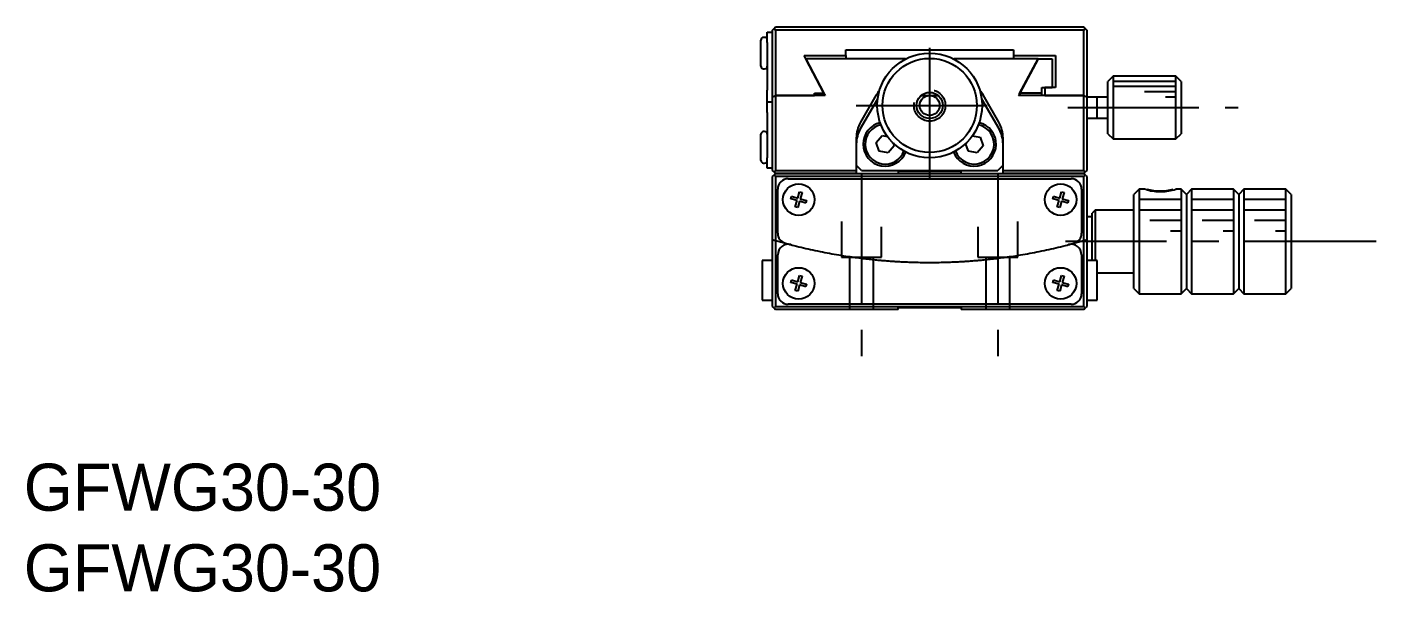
# Model space of a CAD drawing. Extents: x 121 to 369, y 0 to 182.
# Drawn here: x 120.6 to 249.4, y 0 to 54 of the extents above; entities that cross this region are included whole.
import ezdxf

# ---------------------------------------------------------------- set-up
doc = ezdxf.new("R2010")
doc.units = 0
doc.header["$LTSCALE"] = 10
doc.linetypes.add('CENTER', pattern=[2, 1.25, -0.25, 0.25, -0.25])
doc.linetypes.add('DASHED', pattern=[0.75, 0.5, -0.25])
doc.layers.get('0').update_dxf_attribs({"linetype": 'CONTINUOUS'})
doc.layers.add('CENTER', color=1, linetype='CENTER')

msp = doc.modelspace()

# ---------------------------------------------------------------- linework, layer by layer
at = {"color": 7, "linetype": 'CONTINUOUS'}
for p, q in [((191.008052, 52.951649), (190.908052, 52.951649)), ((191.258052, 52.451649), (191.258052, 53.451649)), ((191.258052, 53.451649), (191.758052, 53.451649)), ((191.758052, 53.651649), (191.908052, 53.801649)), ((191.758052, 47.288862), (191.758052, 53.651649)), ((191.908052, 53.801649), (192.058052, 53.951649)), ((191.908052, 53.801649), (192.058052, 53.651649)), ((192.058052, 53.951649), (221.458052, 53.951649)), ((192.058052, 53.651649), (192.058052, 47.410577)), ((221.458052, 53.651649), (192.058052, 53.651649)), ((221.458052, 53.951649), (221.608052, 53.801649)), ((221.458052, 53.651649), (221.608052, 53.801649)), ((221.458052, 47.410577), (221.458052, 53.651649)), ((221.608052, 53.801649), (221.758052, 53.651649)), ((221.758052, 53.651649), (221.758052, 47.288862)), ((190.658052, 50.201649), (190.658052, 52.701649)), ((191.258052, 52.451649), (191.258052, 47.896137)), ((198.758052, 51.776348), (214.758052, 51.776348)), ((198.758052, 51.225513), (198.758052, 51.776348)), ((214.758052, 51.776348), (214.758052, 51.225513)), ((194.76395, 51.225513), (198.758052, 51.225513)), ((194.890622, 50.984317), (194.76395, 51.225513)), ((194.937383, 50.895354), (194.890622, 50.984317)), ((194.937133, 50.895788), (195.288618, 50.228381)), ((204.466844, 50.895788), (194.937133, 50.895788)), ((195.288636, 50.22839), (194.937383, 50.895354)), ((195.288618, 50.228381), (196.669189, 47.626853)), ((196.669206, 47.626865), (195.288636, 50.22839)), ((198.758052, 51.225513), (198.758052, 50.895788)), ((217.097971, 50.895788), (209.04926, 50.895788)), ((214.758052, 51.225513), (218.758052, 51.225513)), ((214.758052, 51.225513), (214.758052, 50.895788)), ((215.342531, 47.583038), (217.097971, 50.895788)), ((217.097971, 50.895788), (215.36592, 47.626865)), ((217.097971, 50.895788), (218.46592, 50.895788)), ((218.46592, 50.895788), (218.46592, 48.168413)), ((218.758052, 51.225513), (218.758052, 49.851644)), ((190.908052, 49.951649), (191.008052, 49.951649)), ((218.758052, 49.851644), (218.758052, 48.168413)), ((224.258052, 49.251649), (223.758052, 48.751649)), ((224.258052, 49.251649), (224.258052, 45.955713)), ((230.258052, 49.251649), (224.258052, 49.251649)), ((230.258052, 43.251649), (230.258052, 49.251649)), ((230.758052, 48.751649), (230.258052, 49.251649)), ((191.258052, 46.95963), (191.258052, 47.896137)), ((217.46592, 48.168413), (217.758052, 48.168413)), ((217.46592, 47.626865), (217.46592, 48.168413)), ((217.758052, 48.168413), (218.46592, 48.168413)), ((217.758052, 48.168413), (217.758052, 47.410577)), ((218.46592, 48.168413), (217.758052, 48.168413)), ((218.758052, 48.168413), (218.46592, 48.168413)), ((223.758052, 46.005036), (223.758052, 48.751649)), ((230.758052, 48.751649), (230.758052, 43.751649)), ((191.258052, 46.767883), (191.258052, 46.95963)), ((191.258052, 45.767883), (191.258052, 46.767883)), ((191.758052, 46.767883), (191.258052, 46.767883)), ((191.758052, 40.251649), (191.758052, 47.288862)), ((192.058052, 47.410577), (192.058052, 40.251649)), ((195.758052, 47.410577), (192.058052, 47.410577)), ((192.058052, 47.410577), (195.758052, 47.410577)), ((195.758052, 47.626865), (196.669206, 47.626865)), ((195.758052, 47.410577), (195.758052, 47.626865)), ((196.784653, 47.410577), (195.758052, 47.410577)), ((196.669189, 47.626853), (196.71329, 47.544225)), ((196.669206, 47.626865), (196.669206, 47.410577)), ((196.71329, 47.544225), (196.784653, 47.410577)), ((201.661086, 47.451649), (200.159976, 44.851649)), ((200.159976, 44.251649), (201.799046, 47.090603)), ((205.945648, 47.401649), (206.758052, 47.401649)), ((206.758052, 47.401649), (207.570456, 47.401649)), ((211.717058, 47.090603), (213.356128, 44.251649)), ((213.356128, 44.851649), (211.855017, 47.451649)), ((215.25045, 47.410577), (215.318833, 47.538643)), ((217.758052, 47.410577), (215.25045, 47.410577)), ((215.318833, 47.538643), (215.342531, 47.583038)), ((217.46592, 47.626865), (215.36592, 47.626865)), ((215.36592, 47.626865), (215.36592, 47.410577)), ((217.46592, 47.410577), (217.46592, 47.626865)), ((221.458052, 47.410577), (217.758052, 47.410577)), ((217.758052, 47.410577), (221.458052, 47.410577)), ((221.458052, 40.251649), (221.458052, 47.410577)), ((221.758052, 47.288862), (221.758052, 40.251649)), ((222.758052, 47.251649), (221.758071, 47.251649)), ((222.758052, 47.251649), (222.753052, 47.251649)), ((222.758052, 47.250284), (222.758052, 47.251655)), ((222.763052, 47.251649), (222.758052, 47.251649)), ((223.758052, 47.251649), (222.758052, 47.251649)), ((222.758052, 47.239343), (222.758052, 47.250284)), ((222.758052, 47.177081), (222.758052, 47.239343)), ((222.758052, 45.251644), (222.758052, 47.177081)), ((191.258052, 45.767883), (191.258052, 41.451649)), ((221.758071, 45.251649), (222.758052, 45.251649)), ((222.753052, 45.251649), (222.758052, 45.251649)), ((222.758052, 45.251649), (222.763052, 45.251649)), ((222.758052, 45.251649), (223.758052, 45.251649)), ((223.758052, 43.751649), (223.758052, 46.005036)), ((224.258052, 45.955713), (224.258052, 43.251649)), ((191.008052, 43.951649), (190.908052, 43.951649)), ((190.658052, 41.201649), (190.658052, 43.701649)), ((199.758052, 43.351649), (199.758052, 42.751649)), ((199.758052, 42.751649), (199.758052, 40.751649)), ((199.758052, 42.751649), (199.758052, 40.751649)), ((201.655513, 42.903893), (202.213629, 43.566091)), ((201.949936, 42.089451), (201.655513, 42.903893)), ((202.213629, 43.566091), (202.743228, 43.471517)), ((203.36059, 42.599406), (202.802475, 41.937208)), ((203.259237, 42.879774), (203.36059, 42.599406)), ((210.449936, 42.089451), (210.188117, 42.813703)), ((210.826996, 43.545846), (211.566168, 43.413848)), ((211.86059, 42.599406), (211.302475, 41.937208)), ((211.566168, 43.413848), (211.86059, 42.599406)), ((213.758052, 42.751649), (213.758052, 43.351649)), ((213.758052, 40.751649), (213.758052, 42.751649)), ((213.758052, 40.751649), (213.758052, 42.751649)), ((223.758052, 43.751649), (224.258052, 43.251649)), ((224.258052, 43.251649), (230.258052, 43.251649)), ((230.258052, 43.251649), (230.758052, 43.751649)), ((191.258052, 40.451649), (191.258052, 41.451649)), ((202.802475, 41.937208), (201.949936, 42.089451)), ((211.302475, 41.937208), (210.449936, 42.089451)), ((190.908052, 40.951649), (191.008052, 40.951649)), ((191.758052, 40.451649), (191.258052, 40.451649)), ((191.908052, 40.101649), (191.758052, 40.251649)), ((192.058052, 40.251649), (191.908052, 40.101649)), ((192.058052, 39.951649), (191.908052, 40.101649)), ((191.908052, 39.801649), (192.058052, 39.951649)), ((192.058052, 40.251649), (199.758052, 40.251649)), ((192.058052, 39.951649), (199.758052, 39.951649)), ((199.758052, 39.951649), (192.058052, 39.951649)), ((200.258052, 40.251649), (199.758052, 40.751649)), ((199.758052, 40.751649), (199.758052, 40.251649)), ((199.758052, 40.251649), (199.758052, 39.951649)), ((199.758052, 39.951649), (213.758052, 39.951649)), ((200.258052, 40.251649), (213.258052, 40.251649)), ((209.758052, 40.151649), (203.758052, 40.151649)), ((203.758052, 40.151649), (203.758052, 39.951649)), ((209.758052, 39.951649), (209.758052, 40.151649)), ((213.758052, 40.751649), (213.258052, 40.251649)), ((213.758052, 40.251649), (213.758052, 40.751649)), ((213.758052, 40.251649), (221.458052, 40.251649)), ((213.758052, 39.951649), (213.758052, 40.251649)), ((213.758052, 39.951649), (221.458052, 39.951649)), ((221.458052, 39.951649), (213.758052, 39.951649)), ((221.608052, 40.101649), (221.458052, 40.251649)), ((221.608052, 40.101649), (221.458052, 39.951649)), ((221.608052, 39.801649), (221.458052, 39.951649)), ((221.758052, 40.251649), (221.608052, 40.101649)), ((191.758052, 39.651649), (191.908052, 39.801649)), ((191.758052, 33.64012), (191.758052, 39.651649)), ((191.908052, 39.801649), (192.058052, 39.651649)), ((192.058052, 39.651649), (192.058052, 33.551649)), ((221.458052, 39.651649), (192.058052, 39.651649)), ((193.258052, 39.451649), (220.258052, 39.451649)), ((221.458052, 39.651649), (221.608052, 39.801649)), ((221.458052, 33.551649), (221.458052, 39.651649)), ((221.608052, 39.801649), (221.758052, 39.651649)), ((221.758052, 39.651649), (221.758052, 33.64012)), ((192.258052, 34.252555), (192.258052, 38.451649)), ((193.502925, 37.540581), (193.572585, 37.78068)), ((194.103172, 37.36643), (193.502925, 37.540581)), ((193.572585, 37.78068), (194.172833, 37.606529)), ((193.929022, 36.766183), (194.103172, 37.36643)), ((194.172833, 37.606529), (194.346983, 38.206776)), ((194.346983, 38.206776), (194.587082, 38.137116)), ((194.587082, 38.137116), (194.412931, 37.536869)), ((194.412931, 37.536869), (195.013178, 37.362718)), ((195.013178, 37.362718), (194.943518, 37.122619)), ((218.502925, 37.540581), (218.572585, 37.78068)), ((219.103172, 37.36643), (218.502925, 37.540581)), ((218.572585, 37.78068), (219.172833, 37.606529)), ((218.929022, 36.766183), (219.103172, 37.36643)), ((219.172833, 37.606529), (219.346983, 38.206776)), ((219.346983, 38.206776), (219.587082, 38.137116)), ((219.587082, 38.137116), (219.412931, 37.536869)), ((219.412931, 37.536869), (220.013178, 37.362718)), ((220.013178, 37.362718), (219.943518, 37.122619)), ((221.258052, 38.451649), (221.258052, 34.252555)), ((226.758052, 38.451649), (226.258052, 37.951649)), ((226.258052, 28.951649), (226.258052, 37.951649)), ((226.758052, 38.451649), (226.758052, 28.451649)), ((227.25838, 38.451649), (226.758052, 38.451649)), ((227.259018, 38.451649), (227.25838, 38.451649)), ((230.758052, 38.451649), (230.258047, 38.451649)), ((230.758052, 38.451649), (230.758052, 28.451649)), ((231.258052, 37.951649), (230.758052, 38.451649)), ((231.758052, 38.451649), (231.258052, 37.951649)), ((231.258052, 37.951649), (231.258052, 28.951649)), ((231.758052, 38.451649), (231.758052, 28.451649)), ((235.758052, 38.451649), (231.758052, 38.451649)), ((235.758052, 38.451649), (235.758052, 28.451649)), ((236.258052, 37.951649), (235.758052, 38.451649)), ((236.758052, 38.451649), (236.258052, 37.951649)), ((236.258052, 37.951649), (236.258052, 28.951649)), ((236.758052, 38.451649), (236.758052, 28.451649)), ((240.758052, 38.451649), (236.758052, 38.451649)), ((240.758052, 28.451649), (240.758052, 38.451649)), ((241.258052, 37.951649), (240.758052, 38.451649)), ((241.258052, 37.951649), (241.258052, 28.951649)), ((194.169121, 36.696523), (193.929022, 36.766183)), ((194.343271, 37.29677), (194.169121, 36.696523)), ((194.943518, 37.122619), (194.343271, 37.29677)), ((219.169121, 36.696523), (218.929022, 36.766183)), ((219.343271, 37.29677), (219.169121, 36.696523)), ((219.943518, 37.122619), (219.343271, 37.29677)), ((222.558052, 36.451649), (222.258052, 36.151649)), ((222.258052, 31.651649), (222.258052, 36.151649)), ((226.258052, 36.451649), (222.558052, 36.451649)), ((222.558052, 36.451649), (222.558052, 31.651649)), ((222.258052, 35.801649), (221.758052, 35.801649)), ((191.758052, 27.251649), (191.758052, 33.64012)), ((192.058052, 33.551649), (192.058052, 27.251649)), ((221.458052, 27.251649), (221.458052, 33.551649)), ((221.758052, 33.64012), (221.758052, 27.251649)), ((190.758052, 31.651649), (190.758052, 27.851649)), ((191.758052, 31.651649), (190.758052, 31.651649)), ((192.258052, 28.451649), (192.258052, 32.182933)), ((221.258052, 32.182933), (221.258052, 28.451649)), ((222.758052, 31.651649), (221.758052, 31.651649)), ((222.758052, 30.430081), (222.758052, 31.651649)), ((193.502925, 29.540581), (193.572585, 29.78068)), ((193.572585, 29.78068), (194.172833, 29.606529)), ((194.172833, 29.606529), (194.346983, 30.206776)), ((194.346983, 30.206776), (194.587082, 30.137116)), ((194.587082, 30.137116), (194.412931, 29.536869)), ((218.502925, 29.540581), (218.572585, 29.78068)), ((218.572585, 29.78068), (219.172833, 29.606529)), ((219.172833, 29.606529), (219.346983, 30.206776)), ((219.346983, 30.206776), (219.587082, 30.137116)), ((219.587082, 30.137116), (219.412931, 29.536869)), ((222.758052, 30.451649), (226.258052, 30.451649)), ((222.758052, 27.851649), (222.758052, 30.430081)), ((194.103172, 29.36643), (193.502925, 29.540581)), ((193.929022, 28.766183), (194.103172, 29.36643)), ((194.169121, 28.696523), (193.929022, 28.766183)), ((194.343271, 29.29677), (194.169121, 28.696523)), ((194.943518, 29.122619), (194.343271, 29.29677)), ((194.412931, 29.536869), (195.013178, 29.362718)), ((195.013178, 29.362718), (194.943518, 29.122619)), ((219.103172, 29.36643), (218.502925, 29.540581)), ((218.929022, 28.766183), (219.103172, 29.36643)), ((219.169121, 28.696523), (218.929022, 28.766183)), ((219.343271, 29.29677), (219.169121, 28.696523)), ((219.943518, 29.122619), (219.343271, 29.29677)), ((219.412931, 29.536869), (220.013178, 29.362718)), ((220.013178, 29.362718), (219.943518, 29.122619)), ((226.258052, 28.951649), (226.758052, 28.451649)), ((226.758052, 28.451649), (230.758052, 28.451649)), ((230.758052, 28.451649), (231.258052, 28.951649)), ((231.258052, 28.951649), (231.758052, 28.451649)), ((231.758052, 28.451649), (235.758052, 28.451649)), ((235.758052, 28.451649), (236.258052, 28.951649)), ((236.258052, 28.951649), (236.758052, 28.451649)), ((236.758052, 28.451649), (240.758052, 28.451649)), ((240.758052, 28.451649), (241.258052, 28.951649)), ((190.758052, 27.851649), (191.758052, 27.851649)), ((191.908052, 27.101649), (191.758052, 27.251649)), ((192.058052, 27.251649), (191.908052, 27.101649)), ((191.908052, 27.101649), (192.058052, 26.951649)), ((192.058052, 27.251649), (221.458052, 27.251649)), ((220.258052, 27.451649), (193.258052, 27.451649)), ((203.758052, 27.151649), (209.758052, 27.151649)), ((203.758052, 26.951649), (203.758052, 27.151649)), ((209.758052, 27.151649), (209.758052, 26.951649)), ((221.608052, 27.101649), (221.458052, 27.251649)), ((221.458052, 26.951649), (221.608052, 27.101649)), ((221.758052, 27.251649), (221.608052, 27.101649)), ((221.758052, 27.851649), (222.758052, 27.851649)), ((203.758052, 26.951649), (192.058052, 26.951649)), ((221.458052, 26.951649), (209.758052, 26.951649))]:
    msp.add_line(p, q, dxfattribs=at)
at = {"color": 3, "linetype": 'CONTINUOUS'}
for p, q in [((230.258052, 48.751649), (224.258052, 48.751649)), ((230.258052, 48.251649), (224.258052, 48.251649)), ((230.258052, 47.751649), (227.258052, 47.751649)), ((230.258052, 47.251649), (229.258052, 47.251649)), ((230.758052, 37.451649), (226.758052, 37.451649)), ((235.758052, 37.451649), (231.758052, 37.451649)), ((240.758052, 37.451649), (236.758052, 37.451649)), ((230.758052, 36.451649), (226.758052, 36.451649)), ((235.758052, 36.451649), (231.758052, 36.451649)), ((240.758052, 36.451649), (236.758052, 36.451649)), ((230.758052, 35.451649), (227.758052, 35.451649)), ((235.758052, 35.451649), (232.758052, 35.451649)), ((240.758052, 35.451649), (237.758052, 35.451649)), ((230.758052, 34.451649), (229.758052, 34.451649)), ((235.758052, 34.451649), (234.758052, 34.451649)), ((240.758052, 34.451649), (239.758052, 34.451649))]:
    msp.add_line(p, q, dxfattribs=at)
at = {"color": 3, "linetype": 'DASHED'}
for p, q in [((227.490985, 38.386776), (227.258057, 38.451649)), ((198.358052, 35.372467), (198.358052, 31.951649)), ((202.158052, 31.951649), (202.158052, 34.866723)), ((211.358052, 34.866761), (211.358052, 31.951649)), ((215.158052, 31.951649), (215.158052, 35.372539)), ((198.358052, 31.951649), (202.158052, 31.951649)), ((199.108052, 31.951649), (199.108052, 26.951649)), ((201.408052, 26.951649), (201.408052, 31.951649)), ((211.358052, 31.951649), (215.158052, 31.951649)), ((212.108052, 31.951649), (212.108052, 26.951649)), ((214.408052, 26.951649), (214.408052, 31.951649))]:
    msp.add_line(p, q, dxfattribs=at)
at = {"color": 7, "linetype": 'CONTINUOUS'}
for centre, radius in [((206.758052, 46.451649), 5), ((206.758052, 46.451649), 4.5), ((206.758052, 46.451649), 1.25), ((206.758052, 46.451649), 0.95), ((194.258052, 37.451649), 1.5), ((219.258052, 37.451649), 1.5), ((194.258052, 29.451649), 1.5), ((219.258052, 29.451649), 1.5)]:
    msp.add_circle(centre, radius, dxfattribs=at)
at = {"color": 3, "linetype": 'DASHED'}
msp.add_circle((206.758052, 46.451649), 1.5, dxfattribs=at)
at = {"color": 7, "linetype": 'CONTINUOUS'}
for centre, radius, start, end in [((190.908052, 52.701649), 0.25, 90, 180), ((191.008052, 52.701649), 0.25, 0, 90), ((190.908052, 50.201649), 0.25, 180, 270), ((191.008052, 50.201649), 0.25, 270, 0), ((204.259163, 45.951649), 3, 139.752504, 150), ((209.256941, 45.951649), 3, 30, 40.247496), ((177.058052, 83.951649), 39.5, 291.848392, 292.318002), ((177.058052, 83.951649), 39.5, 291.848392, 292.318002), ((236.458052, 83.951649), 39.5, 247.681998, 248.151608), ((236.458052, 83.951649), 39.5, 247.681998, 248.151608), ((190.908052, 43.701649), 0.25, 90, 180), ((191.008052, 43.701649), 0.25, 0, 90), ((202.758052, 43.351649), 3, 150, 180), ((202.758052, 42.751649), 3, 150, 180), ((202.508052, 42.751649), 2.1, 102.900753, 180), ((202.508052, 42.751649), 1.9, 102.099366, 339.985528), ((211.008052, 42.751649), 2.1, 200.81586, 77.099247), ((211.008052, 42.751649), 1.9, 19.87506, 77.900634), ((210.758052, 43.351649), 3, 0, 30), ((210.758052, 42.751649), 3, 0, 30), ((202.508052, 42.751649), 2.1, 180, 339.18414), ((211.008052, 42.751649), 1.9, 200.014472, 19.87506), ((190.908052, 41.201649), 0.25, 180, 270), ((191.008052, 41.201649), 0.25, 270, 0), ((193.258052, 38.451649), 1, 90, 180), ((220.258052, 38.451649), 1, 0, 90), ((228.758052, 43.292884), 5.000005, 255.522504, 284.477496), ((206.758052, 83.951649), 52.5, 253.39845, 253.739795), ((206.758052, 83.951649), 52.5, 253.39845, 253.739795), ((206.758052, 83.951649), 52.5, 253.739795, 254.803162), ((206.758052, 83.951649), 52.5, 253.739795, 254.803162), ((193.258052, 34.252555), 1, 180, 254.803162), ((220.258052, 34.252555), 1, 285.196838, 0), ((206.758052, 83.951649), 52.5, 285.196838, 286.260205), ((206.758052, 83.951649), 52.5, 285.196838, 286.260205), ((206.758052, 83.951649), 52.5, 286.260205, 286.60155), ((206.758052, 83.951649), 52.5, 286.260205, 286.60155), ((193.258052, 32.182933), 1, 75.384186, 180), ((206.758052, 83.951649), 52.5, 254.803162, 255), ((206.758052, 83.951649), 52.5, 255, 255.384186), ((206.758052, 83.951649), 52.5, 255.384186, 256.000087), ((206.758052, 83.951649), 52.5, 255.384186, 256), ((206.758052, 83.951649), 52.5, 256, 257), ((206.758052, 83.951649), 52.5, 256.000087, 256.999949), ((206.758052, 83.951649), 52.5, 256.999949, 258), ((206.758052, 83.951649), 52.5, 257, 258), ((206.758052, 83.951649), 52.5, 258, 259.000102), ((206.758052, 83.951649), 52.5, 258, 259), ((206.758052, 83.951649), 52.5, 259, 260), ((206.758052, 83.951649), 52.5, 259.000102, 259.999898), ((206.758052, 83.951649), 52.5, 259.999898, 261), ((206.758052, 83.951649), 52.5, 260, 261), ((206.758052, 83.951649), 52.5, 279, 280.000051), ((206.758052, 83.951649), 52.5, 279, 280), ((206.758052, 83.951649), 52.5, 280, 281), ((206.758052, 83.951649), 52.5, 280.000051, 280.999913), ((206.758052, 83.951649), 52.5, 280.999913, 282.000114), ((206.758052, 83.951649), 52.5, 281, 282), ((206.758052, 83.951649), 52.5, 282, 283), ((206.758052, 83.951649), 52.5, 282.000114, 283.000026), ((206.758052, 83.951649), 52.5, 283, 284), ((206.758052, 83.951649), 52.5, 283.000026, 283.999868), ((206.758052, 83.951649), 52.5, 283.999868, 284.615814), ((206.758052, 83.951649), 52.5, 284, 284.615814), ((206.758052, 83.951649), 52.5, 284.615814, 285), ((220.258052, 32.182933), 1, 0, 104.615814), ((206.758052, 83.951649), 52.5, 285, 285.196838), ((206.758052, 83.951649), 52.5, 261, 261.9), ((206.758052, 83.951649), 52.5, 261, 261.9), ((206.758052, 83.951649), 52.5, 261.9, 262.000003), ((206.758052, 83.951649), 52.5, 261.9, 262), ((206.758052, 83.951649), 52.5, 262, 262.8), ((206.758052, 83.951649), 52.5, 262.000003, 262.8), ((206.758052, 83.951649), 52.5, 262.8, 263.000004), ((206.758052, 83.951649), 52.5, 262.8, 263), ((206.758052, 83.951649), 52.5, 263, 263.7), ((206.758052, 83.951649), 52.5, 263.000004, 263.7), ((206.758052, 83.951649), 52.5, 263.7, 264.000003), ((206.758052, 83.951649), 52.5, 263.7, 264), ((206.758052, 83.951649), 52.5, 264, 264.6), ((206.758052, 83.951649), 52.5, 264.000003, 264.6), ((206.758052, 83.951649), 52.5, 264.6, 265.000001), ((206.758052, 83.951649), 52.5, 264.6, 265), ((206.758052, 83.951649), 52.5, 265.000001, 265.5), ((206.758052, 83.951649), 52.5, 265, 265.5), ((206.758052, 83.951649), 52.5, 265.5, 265.999999), ((206.758052, 83.951649), 52.5, 265.5, 266), ((206.758052, 83.951649), 52.5, 265.999999, 266.4), ((206.758052, 83.951649), 52.5, 266, 266.4), ((206.758052, 83.951649), 52.5, 266.4, 266.999997), ((206.758052, 83.951649), 52.5, 266.4, 267), ((206.758052, 83.951649), 52.5, 266.999997, 267.3), ((206.758052, 83.951649), 52.5, 267, 267.3), ((206.758052, 83.951649), 52.5, 267.3, 267.999996), ((206.758052, 83.951649), 52.5, 267.3, 268), ((206.758052, 83.951649), 52.5, 267.999996, 268.2), ((206.758052, 83.951649), 52.5, 268, 268.2), ((206.758052, 83.951649), 52.5, 268.2, 268.999997), ((206.758052, 83.951649), 52.5, 268.2, 269), ((206.758052, 83.951649), 52.5, 268.999997, 269.1), ((206.758052, 83.951649), 52.5, 269, 269.1), ((206.758052, 83.951649), 52.5, 269.1, 270), ((206.758052, 83.951649), 52.5, 269.1, 270), ((206.758052, 83.951649), 52.5, 270, 270.9), ((206.758052, 83.951649), 52.5, 270, 270.9), ((206.758052, 83.951649), 52.5, 270.9, 271.000003), ((206.758052, 83.951649), 52.5, 270.9, 271), ((206.758052, 83.951649), 52.5, 271, 271.8), ((206.758052, 83.951649), 52.5, 271.000003, 271.8), ((206.758052, 83.951649), 52.5, 271.8, 272.000004), ((206.758052, 83.951649), 52.5, 271.8, 272), ((206.758052, 83.951649), 52.5, 272, 272.7), ((206.758052, 83.951649), 52.5, 272.000004, 272.7), ((206.758052, 83.951649), 52.5, 272.7, 273.000003), ((206.758052, 83.951649), 52.5, 272.7, 273), ((206.758052, 83.951649), 52.5, 273, 273.6), ((206.758052, 83.951649), 52.5, 273.000003, 273.6), ((206.758052, 83.951649), 52.5, 273.6, 274.000001), ((206.758052, 83.951649), 52.5, 273.6, 274), ((206.758052, 83.951649), 52.5, 274, 274.5), ((206.758052, 83.951649), 52.5, 274.000001, 274.5), ((206.758052, 83.951649), 52.5, 274.5, 274.999999), ((206.758052, 83.951649), 52.5, 274.5, 275), ((206.758052, 83.951649), 52.5, 274.999999, 275.4), ((206.758052, 83.951649), 52.5, 275, 275.4), ((206.758052, 83.951649), 52.5, 275.4, 275.999997), ((206.758052, 83.951649), 52.5, 275.4, 276), ((206.758052, 83.951649), 52.5, 275.999997, 276.3), ((206.758052, 83.951649), 52.5, 276, 276.3), ((206.758052, 83.951649), 52.5, 276.3, 276.999996), ((206.758052, 83.951649), 52.5, 276.3, 277), ((206.758052, 83.951649), 52.5, 276.999996, 277.2), ((206.758052, 83.951649), 52.5, 277, 277.2), ((206.758052, 83.951649), 52.5, 277.2, 277.999997), ((206.758052, 83.951649), 52.5, 277.2, 278), ((206.758052, 83.951649), 52.5, 277.999997, 278.1), ((206.758052, 83.951649), 52.5, 278, 278.1), ((206.758052, 83.951649), 52.5, 278.1, 279), ((206.758052, 83.951649), 52.5, 278.1, 279), ((193.258052, 28.451649), 1, 180, 270), ((220.258052, 28.451649), 1, 270, 0)]:
    msp.add_arc(centre, radius, start, end, dxfattribs=at)
at = {"color": 3, "linetype": 'DASHED'}
msp.add_arc((228.762518, 43.196282), 4.974751, 255.191021, 287.495078, dxfattribs=at)
at = {"layer": 'CENTER', "color": 1, "linetype": 'CENTER'}
for p, q in [((206.758052, 39.451649), (206.758052, 53.451649)), ((199.758052, 46.451649), (213.758052, 46.451649)), ((219.947861, 46.251649), (236.203424, 46.251649)), ((200.258052, 40.003809), (200.258052, 20.874788)), ((213.258052, 40.003809), (213.258052, 20.874788)), ((249.36137, 33.451649), (219.711225, 33.451649))]:
    msp.add_line(p, q, dxfattribs=at)

# ---------------------------------------------------------------- texts
at = {"color": 7}
for p in [(120.29491, 7.729724), (120.29491, 0.023484)]:
    msp.add_text('GFWG30-30', height=4.5, dxfattribs=at).set_placement(p)

doc.saveas('drawing.dxf')
